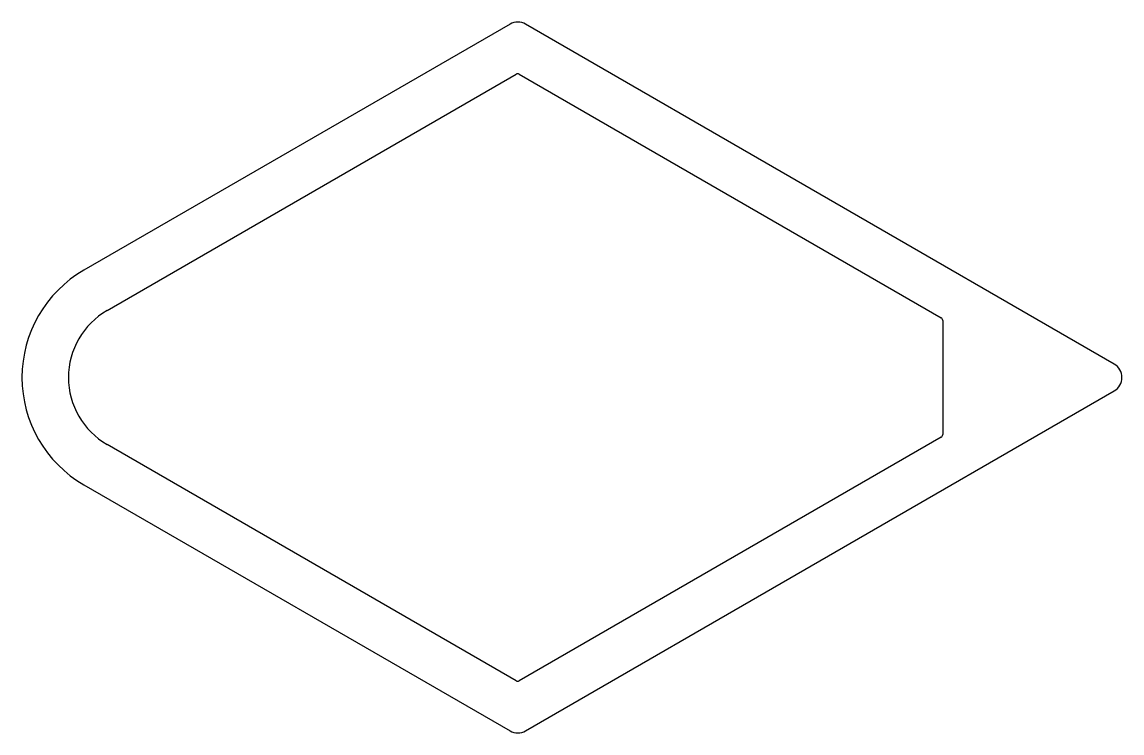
# Model space of a CAD drawing. Extents: x 1173.5 to 1244.5, y 1956.2 to 2002.1.
import ezdxf

# ---------------------------------------------------------------- set-up
doc = ezdxf.new("R2010")
doc.units = 0
doc.layers.get('0').update_dxf_attribs({"linetype": 'CONTINUOUS'})

msp = doc.modelspace()

# ---------------------------------------------------------------- linework, layer by layer
for p, q in [((1205.049, 2001.948), (1177.549, 1986.071)), ((1244.049, 1980.009), (1206.049, 2001.948)), ((1179.049, 1983.473), (1205.449, 1998.715)), ((1205.649, 1998.715), (1232.875, 1982.996)), ((1232.975, 1982.823), (1232.975, 1975.463)), ((1206.049, 1956.338), (1244.049, 1978.277)), ((1232.875, 1975.29), (1205.649, 1959.571)), ((1205.449, 1959.571), (1179.049, 1974.813)), ((1177.549, 1972.215), (1205.049, 1956.338))]:
    msp.add_line(p, q)
for centre, radius, start, end in [((1205.549, 2001.082), 1, 60, 120), ((1205.549, 1998.542), 0.2, 60, 120), ((1181.549, 1979.143), 8, 120, 240), ((1181.549, 1979.143), 5, 120, 240), ((1232.775, 1982.823), 0.2, 0, 60), ((1243.549, 1979.143), 1, 300, 60), ((1232.775, 1975.463), 0.2, 300, 360), ((1205.549, 1959.744), 0.2, 240, 300), ((1205.549, 1957.204), 1, 240, 300)]:
    msp.add_arc(centre, radius, start, end)

doc.saveas('drawing.dxf')
